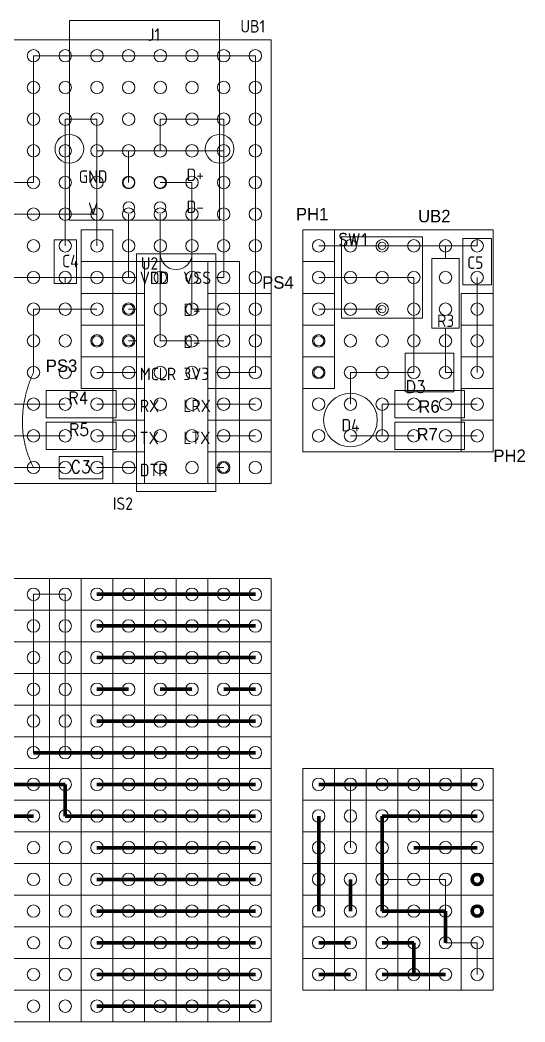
# Model space of a CAD drawing. Extents: x -61 to 39, y -6 to 75.
# Drawn here: x -1.7 to 38.8, y -5.9 to 74.4 of the extents above; entities that cross this region are included whole.
import ezdxf

# ---------------------------------------------------------------- set-up
doc = ezdxf.new("R2010")
doc.units = 0
for name, color, linetype, lineweight in [('0_GND', 7, 'CONTINUOUS', 15), ('0_wire', 3, 'CONTINUOUS', 15), ('5V line', 1, 'CONTINUOUS', 15), ('condenser', 5, 'CONTINUOUS', 15), ('diode', 6, 'CONTINUOUS', 15)]:
    doc.layers.add(name, color=color, linetype=linetype, lineweight=lineweight)
for name, color, linetype, lineweight, true_color in [('3.3V line', 40, 'CONTINUOUS', 15, 0xffaa00), ('micon', 216, 'CONTINUOUS', 15, 0x800080), ('resister', 4, 'CONTINUOUS', 15, 0x00ebeb), ('socket_header', 56, 'CONTINUOUS', 15, 0x808000), ('switch', 136, 'CONTINUOUS', 15, 0x008080), ('terminal', 16, 'CONTINUOUS', 15, 0x800000), ('universal_board', 253, 'CONTINUOUS', 15, 0xa0a0a4)]:
    doc.layers.add(name, color=color, linetype=linetype, lineweight=lineweight, true_color=true_color)
doc.styles.add('azomix', font='azomix')
doc.styles.add('iso', font='iso')
doc.styles.get("Standard").update_dxf_attribs({"font": 'STANDARD'})

msp = doc.modelspace()

# ---------------------------------------------------------------- linework, layer by layer
at = {"layer": '0_GND'}
for p, q in [((4.44, 66.48), (1.9, 66.48)), ((1.9, 66.48), (1.9, 63.94)), ((4.44, 66.48), (4.44, 63.94)), ((9.52, 63.94), (9.52, 66.48)), ((9.52, 66.48), (14.6, 66.48)), ((14.6, 66.48), (14.6, 63.94)), ((1.9, 58.86), (1.9, 63.94)), ((9.52, 63.94), (4.44, 63.94)), ((4.44, 63.94), (4.44, 61.4)), ((6.98, 63.94), (6.98, 61.4)), ((9.52, 63.94), (14.6, 63.94)), ((14.6, 63.94), (14.6, 61.4)), ((4.44, 61.4), (4.44, 58.86)), ((14.6, 61.4), (14.6, 53.78)), ((4.44, 58.86), (-3.18, 58.86)), ((4.44, 58.86), (1.9, 58.86)), ((1.9, 56.32), (1.9, 58.86)), ((4.44, 58.86), (4.44, 56.32)), ((22.22, 56.32), (34.92, 56.32)), ((24.76, 13.14), (24.76, 8.06))]:
    msp.add_line(p, q, dxfattribs=at)
at = {"layer": '0_GND', "lineweight": 200}
for p, q in [((-5.72, 13.14), (-0.64, 13.14)), ((1.9, 13.14), (-0.64, 13.14)), ((1.9, 13.14), (1.9, 10.6)), ((34.92, 13.14), (22.22, 13.14)), ((1.9, 10.6), (4.44, 10.6)), ((6.98, 10.6), (4.44, 10.6)), ((6.98, 10.6), (9.52, 10.6)), ((9.52, 10.6), (17.14, 10.6)), ((12.06, 10.6), (9.52, 10.6))]:
    msp.add_line(p, q, dxfattribs=at)
at = {"layer": '0_wire'}
for p, q in [((9.52, 61.4), (12.06, 61.4)), ((12.06, 61.4), (12.06, 51.24)), ((9.52, 58.86), (9.52, 48.7)), ((-0.64, 46.16), (-0.64, 51.24)), ((-0.64, 51.24), (4.44, 51.24)), ((12.06, 51.24), (14.6, 51.24)), ((22.22, 51.24), (27.3, 51.24)), ((9.52, 48.7), (14.6, 48.7)), ((32.38, 48.7), (32.38, 46.16)), ((6.98, 46.16), (4.44, 46.16)), ((1.9, 43.62), (-3.18, 43.62)), ((6.98, 43.62), (4.44, 43.62)), ((14.6, 43.62), (17.14, 43.62)), ((29.84, 43.62), (27.3, 43.62)), ((27.3, 43.62), (27.3, 41.08)), ((34.92, 43.62), (32.38, 43.62)), ((1.9, 41.08), (-3.18, 41.08)), ((6.98, 41.08), (4.44, 41.08)), ((14.6, 41.08), (17.14, 41.08)), ((27.3, 41.08), (24.76, 41.08)), ((27.3, 41.08), (29.84, 41.08)), ((34.92, 41.08), (32.38, 41.08)), ((-0.64, 38.54), (-3.18, 38.54)), ((1.9, 38.54), (-0.64, 38.54)), ((6.98, 38.54), (4.44, 38.54))]:
    msp.add_line(p, q, dxfattribs=at)
at = {"layer": '0_wire', "lineweight": 200}
for p, q in [((4.44, 28.38), (17.14, 28.38)), ((4.44, 25.84), (17.14, 25.84)), ((4.44, 23.3), (17.14, 23.3)), ((4.44, 20.76), (6.98, 20.76)), ((9.52, 20.76), (12.06, 20.76)), ((14.6, 20.76), (17.14, 20.76)), ((4.44, 18.22), (17.14, 18.22)), ((4.44, 13.14), (17.14, 13.14)), ((4.44, 8.06), (17.14, 8.06)), ((34.92, 8.06), (29.84, 8.06)), ((4.44, 5.52), (17.14, 5.52)), ((24.76, 5.52), (24.76, 2.98)), ((4.44, 2.98), (17.14, 2.98)), ((4.44, 0.44), (17.14, 0.44)), ((22.22, 0.44), (24.76, 0.44)), ((27.3, 0.44), (29.84, 0.44)), ((29.84, 0.44), (29.84, -2.1)), ((4.44, -2.1), (17.14, -2.1)), ((22.22, -2.1), (24.76, -2.1)), ((29.84, -2.1), (27.3, -2.1)), ((29.84, -2.1), (32.38, -2.1)), ((4.44, -4.64), (17.14, -4.64))]:
    msp.add_line(p, q, dxfattribs=at)
at = {"layer": '0_wire'}
for centre in [(6.98, 51.24), (4.44, 48.7), (6.98, 48.7), (22.22, 48.7), (22.22, 46.16), (14.6, 38.54)]:
    msp.add_circle(centre, 0.4, dxfattribs=at)
at = {"layer": '0_wire', "lineweight": 200}
for centre in [(34.92, 5.52), (34.92, 2.98)]:
    msp.add_circle(centre, 0.4, dxfattribs=at)
at = {"layer": '3.3V line'}
for p, q in [((-0.64, 71.56), (-0.64, 61.4)), ((17.14, 71.56), (-0.64, 71.56)), ((17.14, 46.16), (17.14, 71.56)), ((-0.64, 61.4), (-3.18, 61.4)), ((34.92, 53.78), (34.92, 46.16)), ((14.6, 46.16), (17.14, 46.16))]:
    msp.add_line(p, q, dxfattribs=at)
at = {"layer": '3.3V line', "lineweight": 200}
msp.add_line((22.22, 10.6), (22.22, 2.98), dxfattribs=at)
at = {"layer": '5V line'}
for p, q in [((6.98, 58.86), (6.98, 53.78)), ((-18.42, 53.78), (4.44, 53.78)), ((6.98, 53.78), (1.9, 53.78)), ((22.22, 53.78), (29.84, 53.78)), ((29.84, 53.78), (29.84, 46.16)), ((24.76, 46.16), (24.76, 43.62)), ((29.84, 46.16), (24.76, 46.16)), ((-0.64, 15.68), (-0.64, 28.38)), ((-0.64, 28.38), (1.9, 28.38)), ((1.9, 28.38), (1.9, 15.68)), ((27.3, 5.52), (32.38, 5.52)), ((32.38, 5.52), (32.38, 2.98)), ((32.38, 0.44), (34.92, 0.44)), ((34.92, 0.44), (34.92, -2.1))]:
    msp.add_line(p, q, dxfattribs=at)
at = {"layer": '5V line', "lineweight": 200}
for p, q in [((-0.64, 15.68), (4.44, 15.68)), ((6.98, 15.68), (4.44, 15.68)), ((6.98, 15.68), (17.14, 15.68)), ((6.98, 15.68), (9.52, 15.68)), ((-3.18, 10.6), (-0.64, 10.6)), ((34.92, 10.6), (27.3, 10.6)), ((27.3, 10.6), (27.3, 2.98)), ((27.3, 2.98), (32.38, 2.98)), ((32.38, 2.98), (32.38, 0.44))]:
    msp.add_line(p, q, dxfattribs=at)
at = {"layer": 'condenser'}
for p, q in [((2.8, 56.8), (1, 56.8)), ((1, 56.8), (1, 53.3)), ((1.9, 56.8), (1.9, 56.32)), ((2.8, 53.3), (2.8, 56.8)), ((33.77, 56.9), (33.77, 53.2)), ((36.07, 56.9), (33.77, 56.9)), ((34.92, 56.32), (34.92, 56.9)), ((36.07, 53.2), (36.07, 56.9)), ((1, 53.3), (2.8, 53.3)), ((1.9, 53.78), (1.9, 53.3)), ((33.77, 53.2), (36.07, 53.2)), ((34.92, 53.78), (34.92, 53.2)), ((4.92, 39.44), (1.42, 39.44)), ((1.42, 39.44), (1.42, 37.64)), ((4.92, 37.64), (4.92, 39.44)), ((1.9, 38.54), (1.42, 38.54)), ((4.44, 38.54), (4.92, 38.54)), ((1.42, 37.64), (4.92, 37.64))]:
    msp.add_line(p, q, dxfattribs=at)
at = {"layer": 'diode'}
for p, q in [((29.16, 47.71), (33.06, 47.71)), ((29.16, 47.71), (29.16, 44.61)), ((33.06, 44.61), (33.06, 47.71)), ((29.84, 46.16), (29.16, 46.16)), ((32.38, 46.16), (33.06, 46.16)), ((29.16, 44.61), (33.06, 44.61))]:
    msp.add_line(p, q, dxfattribs=at)
msp.add_circle((24.76, 42.35), 2.15, dxfattribs=at)
at = {"layer": 'micon'}
for p, q in [((7.615, 36.635), (7.615, 55.685)), ((7.615, 55.685), (13.965, 55.685)), ((13.965, 55.685), (13.965, 36.635)), ((6.98, 53.78), (7.615, 53.78)), ((13.965, 53.78), (14.6, 53.78)), ((6.98, 51.24), (7.615, 51.24)), ((13.965, 51.24), (14.6, 51.24)), ((6.98, 48.7), (7.615, 48.7)), ((13.965, 48.7), (14.6, 48.7)), ((6.98, 46.16), (7.615, 46.16)), ((13.965, 46.16), (14.6, 46.16)), ((6.98, 43.62), (7.615, 43.62)), ((13.965, 43.62), (14.6, 43.62)), ((6.98, 41.08), (7.615, 41.08)), ((13.965, 41.08), (14.6, 41.08)), ((6.98, 38.54), (7.615, 38.54)), ((13.965, 38.54), (14.6, 38.54)), ((7.615, 36.635), (13.965, 36.635))]:
    msp.add_line(p, q, dxfattribs=at)
msp.add_arc((10.79, 55.685), 1.27, 180, 0, dxfattribs=at)
at = {"layer": 'resister'}
for p, q in [((32.38, 55.31), (32.38, 56.32)), ((31.28, 55.31), (31.28, 49.71)), ((33.48, 55.31), (31.28, 55.31)), ((33.48, 49.71), (33.48, 55.31)), ((31.28, 49.71), (33.48, 49.71)), ((32.38, 49.71), (32.38, 48.7)), ((5.97, 44.72), (0.37, 44.72)), ((0.37, 44.72), (0.37, 42.52)), ((5.97, 42.52), (5.97, 44.72)), ((33.91, 44.72), (28.31, 44.72)), ((28.31, 44.72), (28.31, 42.52)), ((33.91, 42.52), (33.91, 44.72)), ((0.37, 43.62), (1.9, 43.62)), ((5.97, 43.62), (4.44, 43.62)), ((29.84, 43.62), (28.31, 43.62)), ((32.38, 43.62), (33.91, 43.62)), ((0.37, 42.52), (5.97, 42.52)), ((5.97, 42.18), (0.37, 42.18)), ((0.37, 42.18), (0.37, 39.98)), ((5.97, 39.98), (5.97, 42.18)), ((28.31, 42.52), (33.91, 42.52)), ((33.91, 42.18), (28.31, 42.18)), ((28.31, 42.18), (28.31, 39.98)), ((33.91, 39.98), (33.91, 42.18)), ((0.37, 41.08), (1.9, 41.08)), ((5.97, 41.08), (4.44, 41.08)), ((29.84, 41.08), (28.31, 41.08)), ((32.38, 41.08), (33.91, 41.08)), ((0.37, 39.98), (5.97, 39.98)), ((28.31, 39.98), (33.91, 39.98))]:
    msp.add_line(p, q, dxfattribs=at)
msp.add_open_spline([(-0.64, 46.16), (-1.5, 44.327), (-1.568, 40.333), (-0.64, 38.54)], degree=2, dxfattribs=at)
at = {"layer": 'socket_header'}
for p, q in [((5.71, 57.59), (3.17, 57.59)), ((3.17, 57.59), (3.17, 55.05)), ((5.71, 57.59), (5.71, 55.05)), ((23.49, 57.59), (20.95, 57.59)), ((20.95, 57.59), (20.95, 55.05)), ((23.49, 57.59), (23.49, 55.05)), ((5.71, 55.05), (3.17, 55.05)), ((3.17, 55.05), (3.17, 52.51)), ((3.17, 55.05), (5.71, 55.05)), ((5.71, 55.05), (5.71, 37.27)), ((15.87, 55.05), (5.71, 55.05)), ((5.71, 55.05), (5.71, 52.51)), ((8.25, 55.05), (8.25, 37.27)), ((13.33, 39.81), (13.33, 55.05)), ((15.87, 39.81), (15.87, 55.05)), ((23.49, 55.05), (20.95, 55.05)), ((20.95, 55.05), (20.95, 52.51)), ((20.95, 55.05), (23.49, 55.05)), ((23.49, 55.05), (23.49, 52.51)), ((3.17, 52.51), (5.71, 52.51)), ((3.17, 52.51), (3.17, 49.97)), ((3.17, 52.51), (5.71, 52.51)), ((8.25, 52.51), (5.71, 52.51)), ((5.71, 52.51), (5.71, 49.97)), ((15.87, 52.51), (13.33, 52.51)), ((18.41, 52.51), (15.87, 52.51)), ((15.87, 52.51), (15.87, 49.97)), ((18.41, 52.51), (18.41, 49.97)), ((20.95, 52.51), (23.49, 52.51)), ((20.95, 52.51), (20.95, 49.97)), ((20.95, 52.51), (23.49, 52.51)), ((23.49, 52.51), (23.49, 49.97)), ((36.19, 52.51), (33.65, 52.51)), ((33.65, 52.51), (33.65, 49.97)), ((36.19, 52.51), (36.19, 49.97)), ((3.17, 49.97), (5.71, 49.97)), ((3.17, 49.97), (3.17, 47.43)), ((3.17, 49.97), (5.71, 49.97)), ((8.25, 49.97), (5.71, 49.97)), ((5.71, 49.97), (5.71, 47.43)), ((15.87, 49.97), (13.33, 49.97)), ((18.41, 49.97), (15.87, 49.97)), ((15.87, 49.97), (15.87, 47.43)), ((15.87, 49.97), (18.41, 49.97)), ((18.41, 49.97), (18.41, 47.43)), ((20.95, 49.97), (23.49, 49.97)), ((20.95, 49.97), (20.95, 47.43)), ((20.95, 49.97), (23.49, 49.97)), ((23.49, 49.97), (23.49, 47.43)), ((36.19, 49.97), (33.65, 49.97)), ((33.65, 49.97), (33.65, 47.43)), ((33.65, 49.97), (36.19, 49.97)), ((36.19, 49.97), (36.19, 47.43)), ((3.17, 47.43), (5.71, 47.43)), ((3.17, 47.43), (3.17, 44.89)), ((3.17, 47.43), (5.71, 47.43)), ((8.25, 47.43), (5.71, 47.43)), ((5.71, 47.43), (5.71, 44.89)), ((15.87, 47.43), (13.33, 47.43)), ((18.41, 47.43), (15.87, 47.43)), ((15.87, 47.43), (15.87, 44.89)), ((15.87, 47.43), (18.41, 47.43)), ((18.41, 47.43), (18.41, 44.89)), ((20.95, 47.43), (23.49, 47.43)), ((20.95, 47.43), (20.95, 44.89)), ((20.95, 47.43), (23.49, 47.43)), ((23.49, 47.43), (23.49, 44.89)), ((36.19, 47.43), (33.65, 47.43)), ((33.65, 47.43), (33.65, 44.89)), ((33.65, 47.43), (36.19, 47.43)), ((36.19, 47.43), (36.19, 44.89)), ((3.17, 44.89), (5.71, 44.89)), ((8.25, 44.89), (5.71, 44.89)), ((15.87, 44.89), (13.33, 44.89)), ((18.41, 44.89), (15.87, 44.89)), ((15.87, 44.89), (15.87, 42.35)), ((15.87, 44.89), (18.41, 44.89)), ((18.41, 44.89), (18.41, 42.35)), ((20.95, 44.89), (23.49, 44.89)), ((36.19, 44.89), (33.65, 44.89)), ((33.65, 44.89), (33.65, 42.35)), ((33.65, 44.89), (36.19, 44.89)), ((36.19, 44.89), (36.19, 42.35)), ((8.25, 42.35), (5.71, 42.35)), ((15.87, 42.35), (13.33, 42.35)), ((18.41, 42.35), (15.87, 42.35)), ((15.87, 42.35), (15.87, 39.81)), ((15.87, 42.35), (18.41, 42.35)), ((18.41, 42.35), (18.41, 39.81)), ((36.19, 42.35), (33.65, 42.35)), ((33.65, 42.35), (33.65, 39.81)), ((33.65, 42.35), (36.19, 42.35)), ((36.19, 42.35), (36.19, 39.81)), ((8.25, 39.81), (5.71, 39.81)), ((15.87, 39.81), (13.33, 39.81)), ((13.33, 39.81), (13.33, 37.27)), ((15.87, 39.81), (15.87, 37.27)), ((15.87, 39.81), (18.41, 39.81)), ((33.65, 39.81), (36.19, 39.81)), ((5.71, 37.27), (13.33, 37.27)), ((13.33, 37.27), (15.87, 37.27))]:
    msp.add_line(p, q, dxfattribs=at)
at = {"layer": 'switch'}
for p, q in [((30.55, 57.03), (24.05, 57.03)), ((24.05, 57.03), (24.05, 50.53)), ((30.55, 50.53), (30.55, 57.03)), ((24.05, 50.53), (30.55, 50.53))]:
    msp.add_line(p, q, dxfattribs=at)
for centre in [(27.3, 56.32), (27.3, 51.24)]:
    msp.add_circle(centre, 0.3, dxfattribs=at)
at = {"layer": 'terminal'}
for p, q in [((2.23, 74.38), (2.23, 58.38)), ((14.27, 74.38), (2.23, 74.38)), ((14.27, 58.38), (14.27, 74.38)), ((2.23, 58.38), (14.27, 58.38))]:
    msp.add_line(p, q, dxfattribs=at)
for centre, radius in [((2.23, 64.1), 1.15), ((14.27, 64.1), 1.15), ((7, 61.4), 0.46), ((9.5, 61.4), 0.46), ((7, 59.4), 0.46), ((9.5, 59.4), 0.46)]:
    msp.add_circle(centre, radius, dxfattribs=at)
at = {"layer": 'universal_board'}
for p, q in [((-40.01, 72.83), (18.41, 72.83)), ((18.41, 72.83), (18.41, 37.27)), ((20.95, 57.59), (36.19, 57.59)), ((20.95, 57.59), (20.95, 39.81)), ((36.19, 57.59), (36.19, 39.81)), ((20.95, 39.81), (36.19, 39.81)), ((-40.01, 37.27), (18.41, 37.27)), ((-40.01, 29.65), (18.41, 29.65)), ((0.63, -5.91), (0.63, 29.65)), ((3.17, -5.91), (3.17, 29.65)), ((5.71, -5.91), (5.71, 29.65)), ((8.25, -5.91), (8.25, 29.65)), ((10.79, -5.91), (10.79, 29.65)), ((13.33, -5.91), (13.33, 29.65)), ((15.87, -5.91), (15.87, 29.65)), ((18.41, 29.65), (18.41, -5.91)), ((-40.01, 27.11), (18.41, 27.11)), ((-40.01, 24.57), (18.41, 24.57)), ((-40.01, 22.03), (18.41, 22.03)), ((-40.01, 19.49), (18.41, 19.49)), ((-40.01, 16.95), (18.41, 16.95)), ((-40.01, 14.41), (18.41, 14.41)), ((20.95, 14.41), (36.19, 14.41)), ((20.95, 14.41), (20.95, -3.37)), ((23.49, 14.41), (23.49, -3.37)), ((26.03, 14.41), (26.03, -3.37)), ((28.57, 14.41), (28.57, -3.37)), ((31.11, 14.41), (31.11, -3.37)), ((33.65, 14.41), (33.65, -3.37)), ((36.19, 14.41), (36.19, -3.37)), ((-40.01, 11.87), (18.41, 11.87)), ((20.95, 11.87), (36.19, 11.87)), ((-40.01, 9.33), (18.41, 9.33)), ((20.95, 9.33), (36.19, 9.33)), ((-40.01, 6.79), (18.41, 6.79)), ((20.95, 6.79), (36.19, 6.79)), ((-40.01, 4.25), (18.41, 4.25)), ((20.95, 4.25), (36.19, 4.25)), ((-40.01, 1.71), (18.41, 1.71)), ((20.95, 1.71), (36.19, 1.71)), ((-40.01, -0.83), (18.41, -0.83)), ((20.95, -0.83), (36.19, -0.83)), ((-40.01, -3.37), (18.41, -3.37)), ((20.95, -3.37), (36.19, -3.37)), ((-40.01, -5.91), (18.41, -5.91))]:
    msp.add_line(p, q, dxfattribs=at)
for centre in [(-0.64, 71.56), (1.9, 71.56), (4.44, 71.56), (6.98, 71.56), (9.52, 71.56), (12.06, 71.56), (14.6, 71.56), (17.14, 71.56), (-0.64, 69.02), (1.9, 69.02), (4.44, 69.02), (6.98, 69.02), (9.52, 69.02), (12.06, 69.02), (14.6, 69.02), (17.14, 69.02), (-0.64, 66.48), (1.9, 66.48), (4.44, 66.48), (6.98, 66.48), (9.52, 66.48), (12.06, 66.48), (14.6, 66.48), (17.14, 66.48), (-0.64, 63.94), (1.9, 63.94), (4.44, 63.94), (6.98, 63.94), (9.52, 63.94), (12.06, 63.94), (14.6, 63.94), (17.14, 63.94), (-0.64, 61.4), (1.9, 61.4), (4.44, 61.4), (6.98, 61.4), (9.52, 61.4), (12.06, 61.4), (14.6, 61.4), (17.14, 61.4), (-0.64, 58.86), (1.9, 58.86), (4.44, 58.86), (6.98, 58.86), (9.52, 58.86), (12.06, 58.86), (14.6, 58.86), (17.14, 58.86), (-0.64, 56.32), (1.9, 56.32), (4.44, 56.32), (6.98, 56.32), (9.52, 56.32), (12.06, 56.32), (14.6, 56.32), (17.14, 56.32), (22.22, 56.32), (24.76, 56.32), (27.3, 56.32), (29.84, 56.32), (32.38, 56.32), (34.92, 56.32), (-0.64, 53.78), (1.9, 53.78), (4.44, 53.78), (6.98, 53.78), (9.52, 53.78), (12.06, 53.78), (14.6, 53.78), (17.14, 53.78), (22.22, 53.78), (24.76, 53.78), (27.3, 53.78), (29.84, 53.78), (32.38, 53.78), (34.92, 53.78), (-0.64, 51.24), (1.9, 51.24), (4.44, 51.24), (6.98, 51.24), (9.52, 51.24), (12.06, 51.24), (14.6, 51.24), (17.14, 51.24), (22.22, 51.24), (24.76, 51.24), (27.3, 51.24), (29.84, 51.24), (32.38, 51.24), (34.92, 51.24), (-0.64, 48.7), (1.9, 48.7), (4.44, 48.7), (6.98, 48.7), (9.52, 48.7), (12.06, 48.7), (14.6, 48.7), (17.14, 48.7), (22.22, 48.7), (24.76, 48.7), (27.3, 48.7), (29.84, 48.7), (32.38, 48.7), (34.92, 48.7), (-0.64, 46.16), (1.9, 46.16), (4.44, 46.16), (6.98, 46.16), (9.52, 46.16), (12.06, 46.16), (14.6, 46.16), (17.14, 46.16), (22.22, 46.16), (24.76, 46.16), (27.3, 46.16), (29.84, 46.16), (32.38, 46.16), (34.92, 46.16), (-0.64, 43.62), (1.9, 43.62), (4.44, 43.62), (6.98, 43.62), (9.52, 43.62), (12.06, 43.62), (14.6, 43.62), (17.14, 43.62), (22.22, 43.62), (24.76, 43.62), (27.3, 43.62), (29.84, 43.62), (32.38, 43.62), (34.92, 43.62), (-0.64, 41.08), (1.9, 41.08), (4.44, 41.08), (6.98, 41.08), (9.52, 41.08), (12.06, 41.08), (14.6, 41.08), (17.14, 41.08), (22.22, 41.08), (24.76, 41.08), (27.3, 41.08), (29.84, 41.08), (32.38, 41.08), (34.92, 41.08), (-0.64, 38.54), (1.9, 38.54), (4.44, 38.54), (6.98, 38.54), (9.52, 38.54), (12.06, 38.54), (14.6, 38.54), (17.14, 38.54), (-0.64, 28.38), (1.9, 28.38), (4.44, 28.38), (6.98, 28.38), (9.52, 28.38), (12.06, 28.38), (14.6, 28.38), (17.14, 28.38), (-0.64, 25.84), (1.9, 25.84), (4.44, 25.84), (6.98, 25.84), (9.52, 25.84), (12.06, 25.84), (14.6, 25.84), (17.14, 25.84), (-0.64, 23.3), (1.9, 23.3), (4.44, 23.3), (6.98, 23.3), (9.52, 23.3), (12.06, 23.3), (14.6, 23.3), (17.14, 23.3), (-0.64, 20.76), (1.9, 20.76), (4.44, 20.76), (6.98, 20.76), (9.52, 20.76), (12.06, 20.76), (14.6, 20.76), (17.14, 20.76), (-0.64, 18.22), (1.9, 18.22), (4.44, 18.22), (6.98, 18.22), (9.52, 18.22), (12.06, 18.22), (14.6, 18.22), (17.14, 18.22), (-0.64, 15.68), (1.9, 15.68), (4.44, 15.68), (6.98, 15.68), (9.52, 15.68), (12.06, 15.68), (14.6, 15.68), (17.14, 15.68), (-0.64, 13.14), (1.9, 13.14), (4.44, 13.14), (6.98, 13.14), (9.52, 13.14), (12.06, 13.14), (14.6, 13.14), (17.14, 13.14), (22.22, 13.14), (24.76, 13.14), (27.3, 13.14), (29.84, 13.14), (32.38, 13.14), (34.92, 13.14), (-0.64, 10.6), (1.9, 10.6), (4.44, 10.6), (6.98, 10.6), (9.52, 10.6), (12.06, 10.6), (14.6, 10.6), (17.14, 10.6), (22.22, 10.6), (24.76, 10.6), (27.3, 10.6), (29.84, 10.6), (32.38, 10.6), (34.92, 10.6), (-0.64, 8.06), (1.9, 8.06), (4.44, 8.06), (6.98, 8.06), (9.52, 8.06), (12.06, 8.06), (14.6, 8.06), (17.14, 8.06), (22.22, 8.06), (24.76, 8.06), (27.3, 8.06), (29.84, 8.06), (32.38, 8.06), (34.92, 8.06), (-0.64, 5.52), (1.9, 5.52), (4.44, 5.52), (6.98, 5.52), (9.52, 5.52), (12.06, 5.52), (14.6, 5.52), (17.14, 5.52), (22.22, 5.52), (24.76, 5.52), (27.3, 5.52), (29.84, 5.52), (32.38, 5.52), (34.92, 5.52), (-0.64, 2.98), (1.9, 2.98), (4.44, 2.98), (6.98, 2.98), (9.52, 2.98), (12.06, 2.98), (14.6, 2.98), (17.14, 2.98), (22.22, 2.98), (24.76, 2.98), (27.3, 2.98), (29.84, 2.98), (32.38, 2.98), (34.92, 2.98), (-0.64, 0.44), (1.9, 0.44), (4.44, 0.44), (6.98, 0.44), (9.52, 0.44), (12.06, 0.44), (14.6, 0.44), (17.14, 0.44), (22.22, 0.44), (24.76, 0.44), (27.3, 0.44), (29.84, 0.44), (32.38, 0.44), (34.92, 0.44), (-0.64, -2.1), (1.9, -2.1), (4.44, -2.1), (6.98, -2.1), (9.52, -2.1), (12.06, -2.1), (14.6, -2.1), (17.14, -2.1), (22.22, -2.1), (24.76, -2.1), (27.3, -2.1), (29.84, -2.1), (32.38, -2.1), (34.92, -2.1), (-0.64, -4.64), (1.9, -4.64), (4.44, -4.64), (6.98, -4.64), (9.52, -4.64), (12.06, -4.64), (14.6, -4.64), (17.14, -4.64)]:
    msp.add_circle(centre, 0.5, dxfattribs=at)

# ---------------------------------------------------------------- texts
at = {"layer": 'condenser', "char_height": 1, "attachment_point": 4, "line_spacing_factor": 1.54, "style": 'iso'}
for s, insert, width in [('C4', (1.645, 55.101), 1.33333), ('C5', (34.117, 54.971), 1.22222)]:
    msp.add_mtext(s, dxfattribs=dict(at, insert=insert, width=width))
at = {"layer": 'condenser', "insert": (3.151, 38.602), "char_height": 1, "width": 1.22222, "attachment_point": 5}
msp.add_mtext('C3', dxfattribs=at)
at = {"layer": 'diode', "insert": (29.986, 45.021), "char_height": 1, "width": 1.33333, "attachment_point": 5, "line_spacing_factor": 1.54}
msp.add_mtext('D3', dxfattribs=at)
at = {"layer": 'diode', "insert": (24.043, 41.934), "char_height": 1, "width": 1.44444, "attachment_point": 4, "line_spacing_factor": 1.54, "style": 'iso'}
msp.add_mtext('D4', dxfattribs=at)
at = {"layer": 'micon', "char_height": 1, "attachment_point": 4, "line_spacing_factor": 1.54, "style": 'iso'}
for s, insert, width in [('U2', (7.959, 54.913), 1.33333), ('VDD\\P\\P\\PMCLR\\PRX\\PTX\\PDTR', (7.876, 46.046), 3.11111), ('VSS\\PD+\\PD-\\P3V3\\PLRX\\PLTX', (11.367, 47.34), 2.44444)]:
    msp.add_mtext(s, dxfattribs=dict(at, insert=insert, width=width))
at = {"layer": 'resister', "insert": (31.705, 50.309), "char_height": 1, "width": 1.33333, "attachment_point": 4, "line_spacing_factor": 1.54, "style": 'iso'}
msp.add_mtext('R3', dxfattribs=at)
at = {"layer": 'resister', "char_height": 1, "attachment_point": 5, "line_spacing_factor": 1.54}
for s, insert, width in [('R4', (2.948, 44.12), 1.44444), ('R5', (3.003, 41.58), 1.33333)]:
    msp.add_mtext(s, dxfattribs=dict(at, insert=insert, width=width))
at = {"layer": 'resister', "char_height": 1, "width": 1.15333, "attachment_point": 5, "style": 'azomix'}
for s, insert in [('R6', (31.059, 43.433)), ('R7', (30.911, 41.214))]:
    msp.add_mtext(s, dxfattribs=dict(at, insert=insert))
at = {"layer": 'socket_header', "char_height": 1, "attachment_point": 5}
for s, insert, width, style in [('PH1', (21.692, 58.863), 1.68111, 'azomix'), ('PS4', (18.948, 53.375), 1.85444, 'azomix'), ('PS3', (1.604, 46.698), 1.78556, 'azomix'), ('PH2', (37.517, 39.489), 1.78556, 'azomix'), ('IS2', (6.522, 35.652), 1.66667, 'iso')]:
    msp.add_mtext(s, dxfattribs=dict(at, insert=insert, width=width, style=style))
at = {"layer": 'switch', "insert": (25.038, 56.82), "char_height": 1, "width": 2.52778, "attachment_point": 5, "line_spacing_factor": 1.54}
msp.add_mtext('SW1', dxfattribs=at)
at = {"layer": 'terminal', "char_height": 1, "attachment_point": 5, "line_spacing_factor": 1.54, "style": 'iso'}
for s, insert, width in [('J1', (9.008, 73.256), 0.88889), ('GND\\PV', (4.13, 60.583), 2.33333), ('D+\\PD-', (12.321, 60.731), 1.33333)]:
    msp.add_mtext(s, dxfattribs=dict(at, insert=insert, width=width))
at = {"layer": 'universal_board', "insert": (15.94, 73.92), "char_height": 1, "width": 2, "attachment_point": 4, "line_spacing_factor": 1.54, "style": 'iso'}
msp.add_mtext('UB1', dxfattribs=at)
at = {"layer": 'universal_board', "insert": (31.484, 58.698), "char_height": 1, "width": 1.78556, "attachment_point": 5, "style": 'azomix'}
msp.add_mtext('UB2', dxfattribs=at)

doc.saveas('drawing.dxf')
